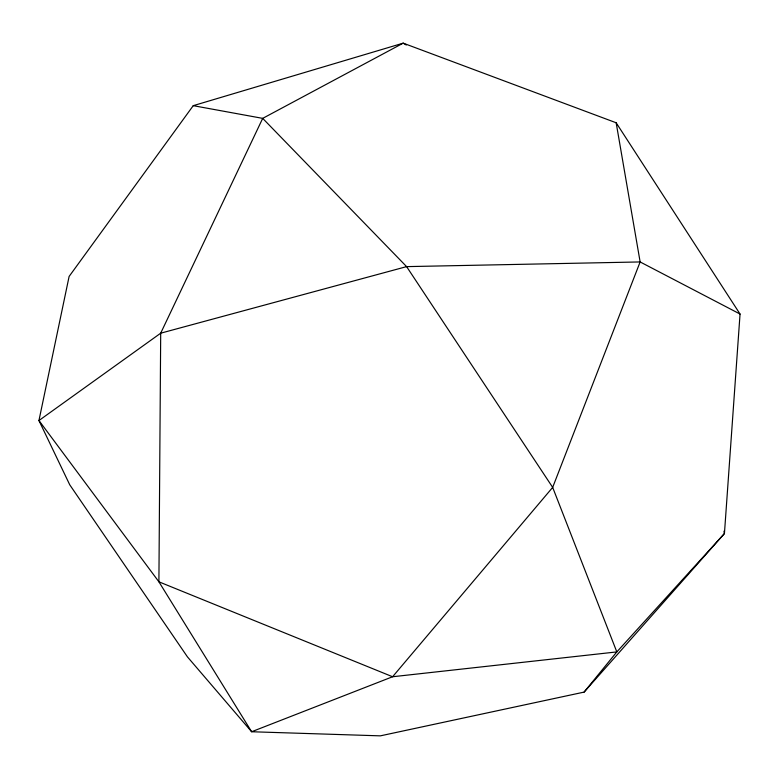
<?xml version="1.0" encoding="UTF-8"?>
<svg xmlns="http://www.w3.org/2000/svg" width="779" height="779" viewBox="0 0 779 779"><rect width="100%" height="100%" fill="white"/><g stroke="black" fill="none" stroke-linecap="round" stroke-linejoin="round"><path stroke-width="1.17" d="M740.05 314.044L724.431 533.547L584.104 692.103L380.347 735.853L251.627 731.744L187.437 656.863L69.73 484.772L38.95 420.533L69.117 276.448L193.241 105.671L403.191 43.147L616.16 122.77L740.05 314.044L640.134 261.939L406.609 266.622L160.698 333.188L38.95 420.533L158.906 581.816L251.627 731.744L392.597 676.747L616.822 651.906L724.431 533.547L723.973 531.171M584.104 692.103L616.822 651.906L552.671 487.391L406.609 266.622L262.698 118.369L193.241 105.671M406.307 45.016L403.191 43.147L262.698 118.369L160.698 333.188L158.906 581.816L392.597 676.747L552.671 487.391L640.134 261.939L616.16 122.77"/></g></svg>
